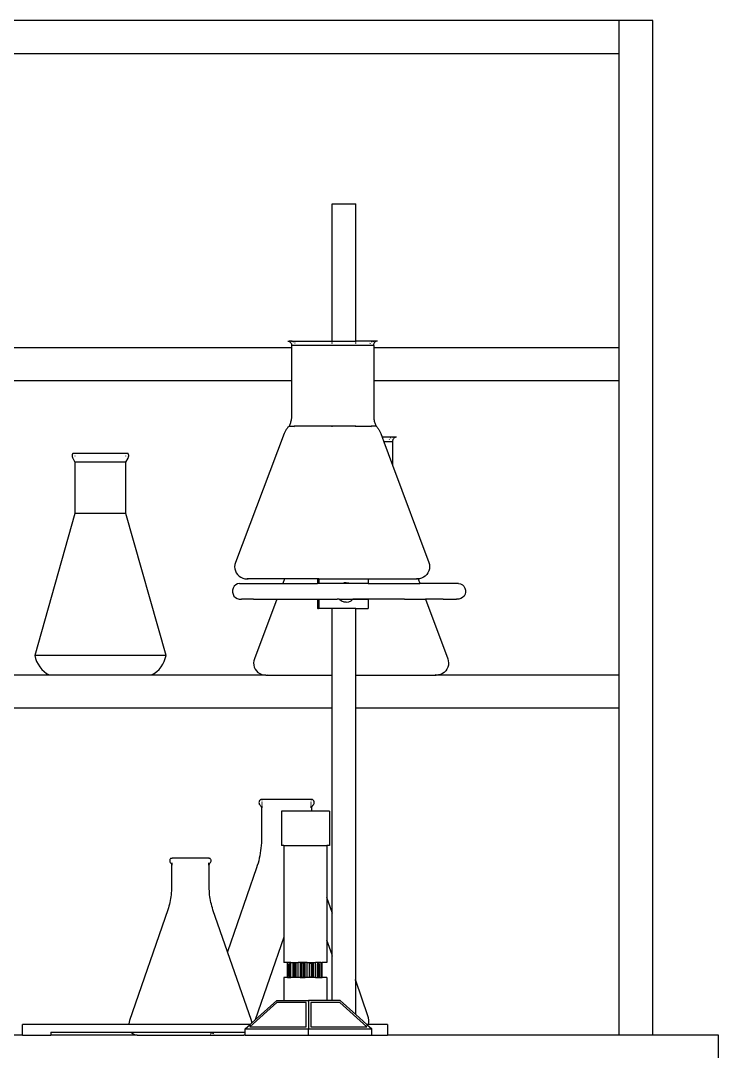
# Model space of a CAD drawing. Header units: metres. Extents: x 2.3 to 15.1, y 3 to 5.1.
# Drawn here: x 12.06 to 12.593, y 4.286 to 5.073 of the extents above; entities that cross this region are included whole.
import ezdxf

# ---------------------------------------------------------------- set-up
doc = ezdxf.new("R2010")
doc.units = ezdxf.units.M
doc.layers.add('Edges', color=7, linetype='Continuous')

# ---------------------------------------------------------------- blocks, each defined once
blk = doc.blocks.new('Chemistry Lab table fr')
at = {"layer": 'Edges'}
for p, q in [((2.19915, 0.80517), (1.29805, 0.80517)), ((2.19915, 0.78017), (2.19915, 0.80517)), ((2.22496, 0.80517), (2.19915, 0.80517)), ((2.22496, 0.03017), (2.22496, 0.80517)), ((1.29805, 0.78017), (2.19915, 0.78017)), ((2.19915, 0.55517), (2.19915, 0.78017)), ((1.97978, 0.56039), (1.97976, 0.66517)), ((1.97976, 0.66517), (1.99779, 0.66517)), ((1.99779, 0.56039), (1.99779, 0.66517)), ((1.94582, 0.56039), (1.94625, 0.56036)), ((1.94625, 0.56036), (1.94698, 0.56039)), ((1.94625, 0.56036), (1.94667, 0.56027)), ((1.94667, 0.56027), (1.94707, 0.56011)), ((1.94877, 0.56039), (1.94698, 0.56039)), ((1.94707, 0.56011), (1.94745, 0.5599)), ((1.94745, 0.5599), (1.9478, 0.55964)), ((1.9478, 0.55964), (1.9481, 0.55934)), ((1.9481, 0.55934), (1.94835, 0.55899)), ((1.94922, 0.56027), (1.94877, 0.56039)), ((1.94877, 0.56039), (1.97978, 0.56039)), ((1.95008, 0.55988), (1.95004, 0.5599)), ((1.95045, 0.55964), (1.95008, 0.55988)), ((1.97976, 0.56027), (1.97978, 0.56039)), ((1.97976, 0.55964), (1.97976, 0.5599)), ((1.97978, 0.56039), (1.99779, 0.56039)), ((1.99779, 0.56027), (1.99779, 0.56039)), ((2.01154, 0.56039), (1.99779, 0.56039)), ((1.99779, 0.55964), (1.99779, 0.5599)), ((2.00989, 0.55964), (2.01024, 0.55988)), ((2.01024, 0.55988), (2.01029, 0.5599)), ((2.01109, 0.56027), (2.01154, 0.56039)), ((2.01375, 0.56039), (2.01154, 0.56039)), ((2.0122, 0.55934), (2.01195, 0.55899)), ((2.01249, 0.55964), (2.0122, 0.55934)), ((2.01283, 0.5599), (2.01249, 0.55964)), ((2.0132, 0.56011), (2.01283, 0.5599)), ((2.0136, 0.56027), (2.0132, 0.56011)), ((2.01401, 0.56036), (2.0136, 0.56027)), ((2.01401, 0.56036), (2.01375, 0.56039)), ((2.01444, 0.56039), (2.01401, 0.56036)), ((1.94877, 0.55517), (1.29805, 0.55517)), ((1.94835, 0.55899), (1.94855, 0.55861)), ((1.94855, 0.55861), (1.9487, 0.5582)), ((1.9487, 0.5582), (1.94878, 0.55778)), ((1.94881, 0.55735), (1.94877, 0.55692)), ((1.94877, 0.55692), (1.94877, 0.55517)), ((2.01154, 0.55692), (1.94877, 0.55692)), ((1.94877, 0.55517), (1.94877, 0.53017)), ((1.94878, 0.55778), (1.94881, 0.55735)), ((1.95147, 0.55862), (1.95118, 0.55899)), ((1.97976, 0.55861), (1.97976, 0.55899)), ((1.99779, 0.55861), (1.99779, 0.55899)), ((2.00888, 0.55862), (2.00917, 0.55899)), ((2.01152, 0.55778), (2.0115, 0.55735)), ((2.0115, 0.55735), (2.01154, 0.55692)), ((2.01161, 0.5582), (2.01152, 0.55778)), ((2.01154, 0.55692), (2.01154, 0.55517)), ((2.19915, 0.55517), (2.01154, 0.55517)), ((2.01154, 0.55517), (2.01154, 0.53017)), ((2.01175, 0.55861), (2.01161, 0.5582)), ((2.01195, 0.55899), (2.01175, 0.55861)), ((2.19915, 0.53017), (2.19915, 0.55517)), ((1.29805, 0.53017), (1.94877, 0.53017)), ((1.94877, 0.53017), (1.94877, 0.50335)), ((2.01154, 0.53017), (2.19915, 0.53017)), ((2.01154, 0.53017), (2.01154, 0.50335)), ((2.19915, 0.30517), (2.19915, 0.53017)), ((1.94742, 0.49653), (1.94714, 0.49589)), ((1.94767, 0.49718), (1.94742, 0.49653)), ((1.9479, 0.49784), (1.94767, 0.49718)), ((1.9481, 0.49851), (1.9479, 0.49784)), ((1.94828, 0.49919), (1.9481, 0.49851)), ((1.94843, 0.49988), (1.94828, 0.49919)), ((1.94855, 0.50056), (1.94843, 0.49988)), ((1.94864, 0.50126), (1.94855, 0.50056)), ((1.94871, 0.50195), (1.94864, 0.50126)), ((1.94875, 0.50265), (1.94871, 0.50195)), ((1.94877, 0.50335), (1.94875, 0.50265)), ((2.01154, 0.50335), (2.01155, 0.50265)), ((2.01155, 0.50265), (2.01159, 0.50195)), ((2.01159, 0.50195), (2.01166, 0.50126)), ((2.01166, 0.50126), (2.01175, 0.50056)), ((2.01175, 0.50056), (2.01187, 0.49988)), ((2.01187, 0.49988), (2.01202, 0.49919)), ((2.01202, 0.49919), (2.01219, 0.49851)), ((2.01219, 0.49851), (2.01239, 0.49784)), ((2.01239, 0.49784), (2.01262, 0.49718)), ((2.01262, 0.49718), (2.01286, 0.49653)), ((2.01286, 0.49653), (2.01314, 0.49589)), ((1.94318, 0.48974), (1.90588, 0.39117)), ((1.94338, 0.49026), (1.94318, 0.48974)), ((1.94361, 0.49077), (1.94338, 0.49026)), ((1.94385, 0.49127), (1.94361, 0.49077)), ((1.94412, 0.49176), (1.94385, 0.49127)), ((1.9444, 0.49224), (1.94412, 0.49176)), ((1.9447, 0.49271), (1.9444, 0.49224)), ((1.94501, 0.49316), (1.9447, 0.49271)), ((1.94535, 0.49361), (1.94501, 0.49316)), ((1.94569, 0.49404), (1.94535, 0.49361)), ((1.94606, 0.49446), (1.94569, 0.49404)), ((1.94644, 0.49487), (1.94606, 0.49446)), ((1.94684, 0.49526), (1.94644, 0.49487)), ((1.94714, 0.49589), (1.94684, 0.49526)), ((1.94684, 0.49526), (1.95071, 0.49526)), ((1.95054, 0.49487), (1.95068, 0.49519)), ((1.95068, 0.49519), (1.95071, 0.49526)), ((1.97976, 0.49526), (1.95071, 0.49526)), ((1.97976, 0.49487), (1.97976, 0.49526)), ((1.99779, 0.49526), (1.97976, 0.49526)), ((1.99779, 0.49487), (1.99779, 0.49526)), ((1.99779, 0.49526), (2.00963, 0.49526)), ((2.00966, 0.49519), (2.00963, 0.49526)), ((2.01344, 0.49526), (2.00963, 0.49526)), ((2.0098, 0.49487), (2.00966, 0.49519)), ((2.01314, 0.49589), (2.01344, 0.49526)), ((2.01344, 0.49526), (2.01383, 0.49487)), ((2.01383, 0.49487), (2.0142, 0.49446)), ((2.0142, 0.49446), (2.01456, 0.49404)), ((2.01456, 0.49404), (2.0149, 0.49361)), ((2.0149, 0.49361), (2.01523, 0.49316)), ((2.01523, 0.49316), (2.01554, 0.49271)), ((2.01554, 0.49271), (2.01583, 0.49224)), ((2.01583, 0.49224), (2.01611, 0.49176)), ((2.01611, 0.49176), (2.01637, 0.49127)), ((2.01637, 0.49127), (2.01661, 0.49077)), ((2.01661, 0.49077), (2.01683, 0.49026)), ((2.01683, 0.49026), (2.01703, 0.48974)), ((2.01703, 0.48974), (2.01811, 0.48684)), ((2.01811, 0.48684), (2.0194, 0.48337)), ((2.02601, 0.48684), (2.01811, 0.48684)), ((2.0194, 0.48337), (2.02601, 0.46562)), ((2.02601, 0.48337), (2.0194, 0.48337)), ((2.02335, 0.48507), (2.02364, 0.48544)), ((2.02435, 0.48609), (2.02471, 0.48633)), ((2.02471, 0.48633), (2.02476, 0.48635)), ((2.02556, 0.48672), (2.02601, 0.48684)), ((2.02599, 0.48423), (2.02597, 0.4838)), ((2.02597, 0.4838), (2.02601, 0.48337)), ((2.02607, 0.48465), (2.02599, 0.48423)), ((2.02822, 0.48684), (2.02601, 0.48684)), ((2.02601, 0.48337), (2.02601, 0.46562)), ((2.02622, 0.48506), (2.02607, 0.48465)), ((2.02642, 0.48544), (2.02622, 0.48506)), ((2.02667, 0.48578), (2.02642, 0.48544)), ((2.02696, 0.48609), (2.02667, 0.48578)), ((2.0273, 0.48635), (2.02696, 0.48609)), ((2.02767, 0.48656), (2.0273, 0.48635)), ((2.02807, 0.48671), (2.02767, 0.48656)), ((2.02848, 0.48681), (2.02807, 0.48671)), ((2.02848, 0.48681), (2.02822, 0.48684)), ((2.0289, 0.48684), (2.02848, 0.48681)), ((1.78113, 0.47306), (1.78112, 0.47276)), ((1.78112, 0.47276), (1.78113, 0.47245)), ((1.78117, 0.47337), (1.78113, 0.47306)), ((1.78123, 0.47367), (1.78117, 0.47337)), ((1.78132, 0.47396), (1.78123, 0.47367)), ((1.78142, 0.47425), (1.78132, 0.47396)), ((1.78156, 0.47452), (1.78142, 0.47425)), ((1.82388, 0.47452), (1.78156, 0.47452)), ((1.78349, 0.47245), (1.78349, 0.47276)), ((1.82195, 0.47276), (1.82195, 0.47245)), ((1.82402, 0.47425), (1.82388, 0.47452)), ((1.82412, 0.47396), (1.82402, 0.47425)), ((1.82421, 0.47367), (1.82412, 0.47396)), ((1.82427, 0.47337), (1.82421, 0.47367)), ((1.82431, 0.47306), (1.82427, 0.47337)), ((1.82432, 0.47276), (1.82431, 0.47306)), ((1.82431, 0.47245), (1.82432, 0.47276)), ((1.78113, 0.47245), (1.78117, 0.47215)), ((1.78117, 0.47215), (1.78123, 0.47185)), ((1.78123, 0.47185), (1.78132, 0.47156)), ((1.78132, 0.47156), (1.78142, 0.47127)), ((1.78142, 0.47127), (1.78156, 0.47099)), ((1.78156, 0.47099), (1.78319, 0.46787)), ((1.78319, 0.46787), (1.78319, 0.42856)), ((1.82225, 0.46787), (1.78319, 0.46787)), ((1.82225, 0.46787), (1.82388, 0.47099)), ((1.82225, 0.42856), (1.82225, 0.46787)), ((1.82388, 0.47099), (1.82402, 0.47127)), ((1.82402, 0.47127), (1.82412, 0.47156)), ((1.82412, 0.47156), (1.82421, 0.47185)), ((1.82421, 0.47185), (1.82427, 0.47215)), ((1.82427, 0.47215), (1.82431, 0.47245)), ((2.02601, 0.46562), (2.0537, 0.39117)), ((1.78319, 0.42856), (1.75259, 0.32013)), ((1.82225, 0.42856), (1.78319, 0.42856)), ((1.85285, 0.32013), (1.82225, 0.42856)), ((1.90543, 0.38959), (1.90528, 0.38796)), ((1.90528, 0.38796), (1.90542, 0.38633)), ((1.90542, 0.38633), (1.90584, 0.38475)), ((1.90588, 0.39117), (1.90543, 0.38959)), ((2.0537, 0.39117), (2.05413, 0.38959)), ((2.05415, 0.38633), (2.05373, 0.38475)), ((2.05413, 0.38959), (2.05429, 0.38796)), ((2.05429, 0.38796), (2.05415, 0.38633)), ((1.90584, 0.38475), (1.90654, 0.38327)), ((1.90654, 0.38327), (1.90749, 0.38194)), ((1.90749, 0.38194), (1.90866, 0.38079)), ((1.90866, 0.38079), (1.91001, 0.37987)), ((1.91001, 0.37987), (1.91151, 0.37921)), ((1.91151, 0.37921), (1.9131, 0.37882)), ((1.9131, 0.37882), (1.91473, 0.37872)), ((1.91473, 0.37872), (1.91557, 0.37882)), ((1.94347, 0.37872), (1.91473, 0.37872)), ((1.94347, 0.37872), (1.94215, 0.37524)), ((1.94351, 0.37882), (1.94347, 0.37872)), ((1.96865, 0.37872), (1.94347, 0.37872)), ((1.96865, 0.37882), (1.96865, 0.37872)), ((1.96865, 0.37872), (1.96865, 0.37524)), ((1.96892, 0.37872), (1.96865, 0.37872)), ((1.96892, 0.37882), (1.96892, 0.37872)), ((1.96892, 0.37872), (1.96892, 0.37524)), ((1.96931, 0.37872), (1.96892, 0.37872)), ((1.96931, 0.37882), (1.96931, 0.37872)), ((1.96931, 0.37872), (1.96931, 0.37524)), ((1.96975, 0.37872), (1.96931, 0.37872)), ((1.96975, 0.37882), (1.96975, 0.37872)), ((1.96975, 0.37872), (1.96975, 0.37524)), ((1.96975, 0.37872), (2.0073, 0.37872)), ((2.0073, 0.37882), (2.0073, 0.37872)), ((2.0073, 0.37872), (2.0073, 0.37524)), ((2.0073, 0.37872), (2.04483, 0.37872)), ((2.04483, 0.37872), (2.04417, 0.37882)), ((2.04499, 0.37872), (2.04483, 0.37872)), ((2.04543, 0.37875), (2.04499, 0.37872)), ((2.0454, 0.37882), (2.04543, 0.37875)), ((2.0466, 0.37882), (2.04543, 0.37875)), ((2.04543, 0.37875), (2.04673, 0.37524)), ((2.04816, 0.37921), (2.0466, 0.37882)), ((2.04963, 0.37987), (2.04816, 0.37921)), ((2.05096, 0.38079), (2.04963, 0.37987)), ((2.05211, 0.38194), (2.05096, 0.38079)), ((2.05305, 0.38327), (2.05211, 0.38194)), ((2.05373, 0.38475), (2.05305, 0.38327)), ((1.90414, 0.37164), (1.9037, 0.37011)), ((1.90496, 0.373), (1.90414, 0.37164)), ((1.9061, 0.3741), (1.90496, 0.373)), ((1.90748, 0.37486), (1.9061, 0.3741)), ((1.90902, 0.37524), (1.90748, 0.37486)), ((1.90902, 0.37524), (1.94215, 0.37524)), ((1.94215, 0.37524), (1.96865, 0.37524)), ((1.96892, 0.37524), (1.96865, 0.37524)), ((1.96931, 0.37524), (1.96892, 0.37524)), ((1.96975, 0.37524), (1.96931, 0.37524)), ((1.98829, 0.37524), (1.96975, 0.37524)), ((1.98866, 0.37539), (1.98829, 0.37524)), ((1.99283, 0.37524), (1.98829, 0.37524)), ((1.99056, 0.37564), (1.98866, 0.37539)), ((1.99056, 0.37564), (1.98876, 0.37564)), ((1.99246, 0.37539), (1.99056, 0.37564)), ((1.99283, 0.37524), (1.99246, 0.37539)), ((2.0073, 0.37524), (1.99283, 0.37524)), ((2.0073, 0.37524), (2.04673, 0.37524)), ((2.07639, 0.37524), (2.04673, 0.37524)), ((2.07639, 0.37524), (2.07792, 0.37486)), ((2.07792, 0.37486), (2.07931, 0.3741)), ((2.07931, 0.3741), (2.08045, 0.373)), ((2.08045, 0.373), (2.08127, 0.37164)), ((2.08127, 0.37164), (2.08171, 0.37011)), ((1.9037, 0.37011), (1.90366, 0.36852)), ((1.90366, 0.36852), (1.90404, 0.36697)), ((1.90404, 0.36697), (1.90479, 0.36557)), ((1.90479, 0.36557), (1.90588, 0.36442)), ((1.90588, 0.36442), (1.90723, 0.36359)), ((1.90723, 0.36359), (1.90875, 0.36315)), ((1.90875, 0.36315), (1.91032, 0.36311)), ((1.91032, 0.36311), (1.91047, 0.36315)), ((1.91958, 0.36311), (1.91047, 0.36315)), ((1.91958, 0.36311), (1.93756, 0.36311)), ((1.93756, 0.36311), (1.92034, 0.31761)), ((1.93757, 0.36315), (1.93756, 0.36311)), ((1.93756, 0.36311), (1.96865, 0.36311)), ((1.96865, 0.36315), (1.96865, 0.36311)), ((1.96865, 0.36311), (1.96865, 0.35595)), ((1.96865, 0.36311), (1.96892, 0.36311)), ((1.96892, 0.36315), (1.96892, 0.36311)), ((1.96892, 0.36311), (1.96892, 0.35595)), ((1.96892, 0.36311), (1.96931, 0.36311)), ((1.96931, 0.36315), (1.96931, 0.36311)), ((1.96931, 0.36311), (1.96931, 0.35595)), ((1.96931, 0.36311), (1.96975, 0.36311)), ((1.96975, 0.36315), (1.96975, 0.36311)), ((1.96975, 0.36311), (1.98358, 0.36313)), ((1.96975, 0.36311), (1.96975, 0.35595)), ((1.98528, 0.36311), (1.98358, 0.36313)), ((1.98528, 0.36311), (1.98536, 0.36315)), ((1.98536, 0.36315), (1.98538, 0.36313)), ((1.98536, 0.36315), (1.9854, 0.36311)), ((1.98538, 0.36313), (1.9854, 0.36311)), ((1.9854, 0.36311), (1.9869, 0.36196)), ((1.9854, 0.36311), (1.99461, 0.36311)), ((1.99423, 0.36196), (1.99572, 0.36311)), ((1.99461, 0.36311), (1.99574, 0.36313)), ((1.99576, 0.36315), (1.99572, 0.36311)), ((1.99572, 0.36311), (1.99574, 0.36313)), ((1.99574, 0.36313), (1.99576, 0.36315)), ((1.99574, 0.36313), (2.0073, 0.36315)), ((2.0073, 0.36315), (1.99576, 0.36315)), ((2.03519, 0.36311), (2.0073, 0.36315)), ((2.0073, 0.36315), (2.0073, 0.35595)), ((2.03519, 0.36311), (2.05123, 0.36315)), ((2.0639, 0.36311), (2.05123, 0.36315)), ((2.05123, 0.36315), (2.06817, 0.31761)), ((2.0646, 0.36311), (2.0639, 0.36311)), ((2.0646, 0.36311), (2.07494, 0.36315)), ((2.07508, 0.36311), (2.07494, 0.36315)), ((2.07666, 0.36315), (2.07508, 0.36311)), ((2.07818, 0.36359), (2.07666, 0.36315)), ((2.07953, 0.36442), (2.07818, 0.36359)), ((2.08062, 0.36557), (2.07953, 0.36442)), ((2.08138, 0.36697), (2.08062, 0.36557)), ((2.08175, 0.36852), (2.08138, 0.36697)), ((2.08171, 0.37011), (2.08175, 0.36852)), ((1.96892, 0.35595), (1.96865, 0.35595)), ((1.96892, 0.35595), (1.96931, 0.35595)), ((1.96975, 0.35595), (1.96931, 0.35595)), ((1.97976, 0.35595), (1.96975, 0.35595)), ((1.97976, 0.30517), (1.97976, 0.35595)), ((1.99779, 0.35595), (1.97976, 0.35595)), ((1.9869, 0.36196), (1.98866, 0.36123)), ((1.98866, 0.36123), (1.99056, 0.36098)), ((1.99056, 0.36098), (1.98876, 0.36098)), ((1.99056, 0.36098), (1.99246, 0.36123)), ((1.99246, 0.36123), (1.99423, 0.36196)), ((1.99779, 0.30517), (1.99779, 0.35595)), ((1.99779, 0.35595), (2.0073, 0.35595)), ((1.75259, 0.32013), (1.75314, 0.31779)), ((1.85285, 0.32013), (1.75259, 0.32013)), ((1.75314, 0.31779), (1.75397, 0.31554)), ((1.75397, 0.31554), (1.75504, 0.3134)), ((1.8504, 0.3134), (1.85147, 0.31554)), ((1.85147, 0.31554), (1.8523, 0.31779)), ((1.8523, 0.31779), (1.85285, 0.32013)), ((1.9199, 0.31604), (1.91975, 0.31441)), ((1.92034, 0.31761), (1.9199, 0.31604)), ((2.06817, 0.31761), (2.0686, 0.31604)), ((2.0686, 0.31604), (2.06876, 0.31441)), ((1.75504, 0.3134), (1.75636, 0.31139)), ((1.75636, 0.31139), (1.75791, 0.30956)), ((1.75791, 0.30956), (1.75965, 0.30791)), ((1.75965, 0.30791), (1.76157, 0.30648)), ((1.84386, 0.30648), (1.84579, 0.30791)), ((1.84579, 0.30791), (1.84753, 0.30956)), ((1.84753, 0.30956), (1.84908, 0.31139)), ((1.84908, 0.31139), (1.8504, 0.3134)), ((1.91975, 0.31441), (1.91989, 0.31278)), ((1.91989, 0.31278), (1.92031, 0.3112)), ((1.92031, 0.3112), (1.92101, 0.30972)), ((1.92101, 0.30972), (1.92196, 0.30838)), ((1.92196, 0.30838), (1.92313, 0.30724)), ((1.92313, 0.30724), (1.92448, 0.30632)), ((2.06543, 0.30724), (2.0641, 0.30632)), ((2.06658, 0.30838), (2.06543, 0.30724)), ((2.06752, 0.30972), (2.06658, 0.30838)), ((2.0682, 0.3112), (2.06752, 0.30972)), ((2.06862, 0.31278), (2.0682, 0.3112)), ((2.06876, 0.31441), (2.06862, 0.31278)), ((1.76391, 0.30517), (1.70012, 0.30517)), ((1.76157, 0.30648), (1.76365, 0.30528)), ((1.76365, 0.30528), (1.76391, 0.30517)), ((1.84153, 0.30517), (1.76391, 0.30517)), ((1.84153, 0.30517), (1.84179, 0.30528)), ((1.9292, 0.30517), (1.84153, 0.30517)), ((1.84179, 0.30528), (1.84386, 0.30648)), ((1.92448, 0.30632), (1.92598, 0.30566)), ((1.92598, 0.30566), (1.92757, 0.30527)), ((1.92757, 0.30527), (1.9292, 0.30517)), ((1.9292, 0.30517), (1.93004, 0.30527)), ((1.9292, 0.30517), (1.97976, 0.30517)), ((1.98007, 0.30517), (1.97976, 0.30517)), ((1.97976, 0.28017), (1.97976, 0.30517)), ((1.99779, 0.30517), (1.99748, 0.30517)), ((1.99779, 0.28017), (1.99779, 0.30517)), ((1.99779, 0.30517), (2.0593, 0.30517)), ((2.0593, 0.30517), (2.05863, 0.30527)), ((2.05946, 0.30517), (2.0593, 0.30517)), ((2.06107, 0.30527), (2.05946, 0.30517)), ((2.19915, 0.30517), (2.05946, 0.30517)), ((2.06263, 0.30566), (2.06107, 0.30527)), ((2.0641, 0.30632), (2.06263, 0.30566)), ((2.19915, 0.28017), (2.19915, 0.30517)), ((1.36768, 0.28017), (1.97976, 0.28017)), ((1.97976, 0.28017), (1.98007, 0.28017)), ((1.97976, 0.1239), (1.97976, 0.28017)), ((1.99748, 0.28017), (1.99779, 0.28017)), ((1.99779, 0.28017), (2.19915, 0.28017)), ((1.99779, 0.07182), (1.99779, 0.28017)), ((2.19915, 0.03017), (2.19915, 0.28017)), ((1.92395, 0.20839), (1.92388, 0.20777)), ((1.92388, 0.20777), (1.92395, 0.20715)), ((1.92414, 0.20897), (1.92395, 0.20839)), ((1.92395, 0.20715), (1.92414, 0.20657)), ((1.92445, 0.20947), (1.92414, 0.20897)), ((1.92414, 0.20657), (1.92445, 0.20608)), ((1.92484, 0.20985), (1.92445, 0.20947)), ((1.92445, 0.20608), (1.92484, 0.20569)), ((1.92531, 0.21009), (1.92484, 0.20985)), ((1.92484, 0.20569), (1.92512, 0.20538)), ((1.92512, 0.20538), (1.92525, 0.20521)), ((1.92525, 0.20521), (1.92536, 0.20502)), ((1.9258, 0.21017), (1.92531, 0.21009)), ((1.92536, 0.20502), (1.92546, 0.20483)), ((1.92546, 0.20483), (1.92555, 0.20462)), ((1.92589, 0.21017), (1.9258, 0.21017)), ((1.92597, 0.21015), (1.92589, 0.21017)), ((1.92597, 0.21015), (1.92609, 0.21017)), ((1.92605, 0.21011), (1.92597, 0.21015)), ((1.92612, 0.21007), (1.92605, 0.21011)), ((1.96391, 0.21017), (1.92609, 0.21017)), ((1.92619, 0.21001), (1.92612, 0.21007)), ((1.92625, 0.20994), (1.92619, 0.21001)), ((1.92631, 0.20986), (1.92625, 0.20994)), ((1.92636, 0.20977), (1.92631, 0.20986)), ((1.92639, 0.20968), (1.92636, 0.20977)), ((1.92642, 0.20958), (1.92639, 0.20968)), ((1.92644, 0.20948), (1.92642, 0.20958)), ((1.92644, 0.20777), (1.92644, 0.20839)), ((1.92644, 0.20657), (1.92644, 0.20715)), ((1.92644, 0.20569), (1.92644, 0.20608)), ((1.92644, 0.20462), (1.92644, 0.20538)), ((1.96356, 0.20839), (1.96356, 0.20777)), ((1.96356, 0.20715), (1.96356, 0.20657)), ((1.96356, 0.20608), (1.96356, 0.20569)), ((1.96356, 0.20538), (1.96356, 0.20462)), ((1.96359, 0.20958), (1.96357, 0.20948)), ((1.96361, 0.20968), (1.96359, 0.20958)), ((1.96365, 0.20977), (1.96361, 0.20968)), ((1.9637, 0.20986), (1.96365, 0.20977)), ((1.96375, 0.20994), (1.9637, 0.20986)), ((1.96381, 0.21001), (1.96375, 0.20994)), ((1.96388, 0.21007), (1.96381, 0.21001)), ((1.96396, 0.21011), (1.96388, 0.21007)), ((1.96391, 0.21017), (1.96404, 0.21015)), ((1.96404, 0.21015), (1.96396, 0.21011)), ((1.96412, 0.21017), (1.96404, 0.21015)), ((1.9642, 0.21017), (1.96412, 0.21017)), ((1.9647, 0.21009), (1.9642, 0.21017)), ((1.96446, 0.20462), (1.96455, 0.20483)), ((1.96455, 0.20483), (1.96465, 0.20502)), ((1.96465, 0.20502), (1.96476, 0.20521)), ((1.96516, 0.20985), (1.9647, 0.21009)), ((1.96476, 0.20521), (1.96488, 0.20538)), ((1.96488, 0.20538), (1.96516, 0.20569)), ((1.96556, 0.20947), (1.96516, 0.20985)), ((1.96516, 0.20569), (1.96556, 0.20608)), ((1.96587, 0.20897), (1.96556, 0.20947)), ((1.96556, 0.20608), (1.96587, 0.20657)), ((1.96606, 0.20839), (1.96587, 0.20897)), ((1.96587, 0.20657), (1.96606, 0.20715)), ((1.96612, 0.20777), (1.96606, 0.20839)), ((1.96606, 0.20715), (1.96612, 0.20777)), ((1.92555, 0.20462), (1.92562, 0.20441)), ((1.92562, 0.20441), (1.92569, 0.20419)), ((1.92569, 0.20419), (1.92574, 0.20396)), ((1.92574, 0.20396), (1.92577, 0.20373)), ((1.92577, 0.20373), (1.9258, 0.20327)), ((1.9258, 0.20327), (1.9258, 0.18084)), ((1.92644, 0.20373), (1.92644, 0.20441)), ((1.94113, 0.20121), (1.94113, 0.17509)), ((1.9642, 0.20121), (1.94113, 0.20121)), ((1.96356, 0.20441), (1.96356, 0.20373)), ((1.9642, 0.20327), (1.96423, 0.20373)), ((1.9642, 0.20121), (1.9642, 0.20327)), ((1.97785, 0.20121), (1.9642, 0.20121)), ((1.96423, 0.20373), (1.96427, 0.20396)), ((1.96427, 0.20396), (1.96432, 0.20419)), ((1.96432, 0.20419), (1.96438, 0.20441)), ((1.96438, 0.20441), (1.96446, 0.20462)), ((1.97785, 0.20121), (1.97785, 0.17509)), ((1.92556, 0.17493), (1.92537, 0.17298)), ((1.9257, 0.1769), (1.92556, 0.17493)), ((1.92578, 0.17887), (1.9257, 0.1769)), ((1.9258, 0.18084), (1.92578, 0.17887)), ((1.94283, 0.17509), (1.94113, 0.17509)), ((1.94283, 0.17509), (1.94283, 0.1049)), ((1.94283, 0.17509), (1.97585, 0.17509)), ((1.97585, 0.17509), (1.97585, 0.13518)), ((1.97785, 0.17509), (1.97585, 0.17509)), ((1.92449, 0.16716), (1.9241, 0.16526)), ((1.92484, 0.16909), (1.92449, 0.16716)), ((1.92513, 0.17103), (1.92484, 0.16909)), ((1.92537, 0.17298), (1.92513, 0.17103)), ((1.85568, 0.16384), (1.85563, 0.16337)), ((1.85563, 0.16337), (1.85568, 0.16291)), ((1.85583, 0.16427), (1.85568, 0.16384)), ((1.85568, 0.16291), (1.85583, 0.16247)), ((1.85605, 0.16465), (1.85583, 0.16427)), ((1.85583, 0.16247), (1.85605, 0.1621)), ((1.85635, 0.16493), (1.85605, 0.16465)), ((1.85605, 0.1621), (1.85635, 0.16181)), ((1.8567, 0.16511), (1.85635, 0.16493)), ((1.85635, 0.16181), (1.85656, 0.16158)), ((1.85656, 0.16158), (1.85665, 0.16145)), ((1.85665, 0.16145), (1.85674, 0.16131)), ((1.85707, 0.16517), (1.8567, 0.16511)), ((1.85674, 0.16131), (1.85682, 0.16116)), ((1.85682, 0.16116), (1.85688, 0.16101)), ((1.85688, 0.16101), (1.85694, 0.16085)), ((1.85694, 0.16085), (1.85699, 0.16068)), ((1.85699, 0.16068), (1.85702, 0.16051)), ((1.85702, 0.16051), (1.85705, 0.16034)), ((1.85705, 0.16034), (1.85707, 0.15999)), ((1.85714, 0.16517), (1.85707, 0.16517)), ((1.85707, 0.15999), (1.85707, 0.14317)), ((1.8572, 0.16515), (1.85714, 0.16517)), ((1.85726, 0.16513), (1.8572, 0.16515)), ((1.85726, 0.16513), (1.85729, 0.16517)), ((1.85731, 0.16509), (1.85726, 0.16513)), ((1.88565, 0.16517), (1.85729, 0.16517)), ((1.85736, 0.16505), (1.85731, 0.16509)), ((1.85741, 0.165), (1.85736, 0.16505)), ((1.85745, 0.16494), (1.85741, 0.165)), ((1.85755, 0.16158), (1.85755, 0.16181)), ((1.85755, 0.16051), (1.85755, 0.16131)), ((1.85755, 0.15999), (1.85755, 0.16034)), ((1.88539, 0.16181), (1.88539, 0.16158)), ((1.88539, 0.16131), (1.88539, 0.16101)), ((1.88539, 0.16085), (1.88539, 0.16051)), ((1.88539, 0.16034), (1.88539, 0.15999)), ((1.88553, 0.165), (1.88549, 0.16494)), ((1.88558, 0.16505), (1.88553, 0.165)), ((1.88563, 0.16509), (1.88558, 0.16505)), ((1.88569, 0.16513), (1.88563, 0.16509)), ((1.88565, 0.16517), (1.88569, 0.16513)), ((1.88575, 0.16515), (1.88569, 0.16513)), ((1.88581, 0.16517), (1.88575, 0.16515)), ((1.88587, 0.16517), (1.88581, 0.16517)), ((1.88625, 0.16511), (1.88587, 0.16517)), ((1.88587, 0.15999), (1.8859, 0.16034)), ((1.88587, 0.14317), (1.88587, 0.15999)), ((1.8859, 0.16034), (1.88592, 0.16051)), ((1.88592, 0.16051), (1.88596, 0.16068)), ((1.88596, 0.16068), (1.88601, 0.16085)), ((1.88601, 0.16085), (1.88606, 0.16101)), ((1.88606, 0.16101), (1.88613, 0.16116)), ((1.88613, 0.16116), (1.88621, 0.16131)), ((1.88621, 0.16131), (1.88629, 0.16145)), ((1.88659, 0.16493), (1.88625, 0.16511)), ((1.88629, 0.16145), (1.88638, 0.16158)), ((1.88638, 0.16158), (1.88659, 0.16181)), ((1.88689, 0.16465), (1.88659, 0.16493)), ((1.88659, 0.16181), (1.88689, 0.1621)), ((1.88712, 0.16427), (1.88689, 0.16465)), ((1.88689, 0.1621), (1.88712, 0.16247)), ((1.88726, 0.16384), (1.88712, 0.16427)), ((1.88712, 0.16247), (1.88726, 0.16291)), ((1.88731, 0.16337), (1.88726, 0.16384)), ((1.88726, 0.16291), (1.88731, 0.16337)), ((1.92199, 0.15783), (1.89984, 0.09383)), ((1.92259, 0.15965), (1.92199, 0.15783)), ((1.92314, 0.1615), (1.92259, 0.15965)), ((1.92365, 0.16337), (1.92314, 0.1615)), ((1.9241, 0.16526), (1.92365, 0.16337)), ((1.85707, 0.14317), (1.85705, 0.14169)), ((1.88589, 0.14169), (1.88587, 0.14317)), ((1.85635, 0.13436), (1.85609, 0.13292)), ((1.85657, 0.13581), (1.85635, 0.13436)), ((1.85675, 0.13727), (1.85657, 0.13581)), ((1.85689, 0.13874), (1.85675, 0.13727)), ((1.85699, 0.14022), (1.85689, 0.13874)), ((1.85705, 0.14169), (1.85699, 0.14022)), ((1.88595, 0.14022), (1.88589, 0.14169)), ((1.88605, 0.13874), (1.88595, 0.14022)), ((1.88619, 0.13727), (1.88605, 0.13874)), ((1.88638, 0.13581), (1.88619, 0.13727)), ((1.8866, 0.13436), (1.88638, 0.13581)), ((1.88685, 0.13292), (1.8866, 0.13436)), ((1.97976, 0.1239), (1.97585, 0.13518)), ((1.97585, 0.13518), (1.97585, 0.10272)), ((1.85467, 0.12728), (1.85421, 0.12591)), ((1.85508, 0.12867), (1.85467, 0.12728)), ((1.85545, 0.13007), (1.85508, 0.12867)), ((1.85579, 0.13149), (1.85545, 0.13007)), ((1.85609, 0.13292), (1.85579, 0.13149)), ((1.88715, 0.13149), (1.88685, 0.13292)), ((1.88749, 0.13007), (1.88715, 0.13149)), ((1.88787, 0.12867), (1.88749, 0.13007)), ((1.88828, 0.12728), (1.88787, 0.12867)), ((1.88873, 0.12591), (1.88828, 0.12728)), ((1.85421, 0.12591), (1.82489, 0.04119)), ((1.89984, 0.09383), (1.88873, 0.12591)), ((1.98007, 0.12301), (1.97976, 0.1239)), ((1.97976, 0.09144), (1.97976, 0.1239)), ((1.94283, 0.1049), (1.92095, 0.04168)), ((1.94292, 0.10517), (1.94283, 0.1049)), ((1.94283, 0.1049), (1.94283, 0.08561)), ((1.97585, 0.10272), (1.97585, 0.08561)), ((1.97976, 0.09144), (1.97585, 0.10272)), ((1.91806, 0.04119), (1.89984, 0.09383)), ((1.98007, 0.09055), (1.97976, 0.09144)), ((1.97976, 0.0565), (1.97976, 0.09144)), ((1.94562, 0.08561), (1.94283, 0.08561)), ((1.94562, 0.07417), (1.94562, 0.08561)), ((1.94828, 0.08561), (1.94562, 0.08561)), ((1.94637, 0.08463), (1.94637, 0.07478)), ((1.94637, 0.08463), (1.94732, 0.08463)), ((1.94732, 0.08463), (1.94732, 0.07478)), ((1.94751, 0.08463), (1.94732, 0.08463)), ((1.94751, 0.08463), (1.94751, 0.07478)), ((1.94828, 0.07417), (1.94828, 0.08561)), ((1.94828, 0.08561), (1.95379, 0.08561)), ((1.94969, 0.08494), (1.94969, 0.07447)), ((1.94969, 0.08494), (1.95031, 0.08494)), ((1.95031, 0.08494), (1.95031, 0.07447)), ((1.95054, 0.08494), (1.95031, 0.08494)), ((1.95054, 0.08494), (1.95054, 0.07447)), ((1.95142, 0.08494), (1.95054, 0.08494)), ((1.95142, 0.08494), (1.95142, 0.07447)), ((1.95237, 0.08494), (1.95142, 0.08494)), ((1.95237, 0.07447), (1.95237, 0.08494)), ((1.95379, 0.07417), (1.95379, 0.08561)), ((1.96068, 0.08561), (1.95379, 0.08561)), ((1.95541, 0.08518), (1.95555, 0.08518)), ((1.95541, 0.08518), (1.95541, 0.08513)), ((1.95541, 0.08513), (1.95555, 0.08513)), ((1.95541, 0.08513), (1.95541, 0.07428)), ((1.95734, 0.08518), (1.95555, 0.08518)), ((1.95555, 0.08518), (1.95555, 0.08513)), ((1.95555, 0.08513), (1.95565, 0.08513)), ((1.95555, 0.08513), (1.95555, 0.07428)), ((1.95565, 0.08513), (1.95565, 0.07428)), ((1.95565, 0.08513), (1.95605, 0.08513)), ((1.95605, 0.08513), (1.95605, 0.07428)), ((1.95734, 0.08518), (1.95734, 0.07423)), ((1.95868, 0.08518), (1.95734, 0.08518)), ((1.95868, 0.07423), (1.95868, 0.08518)), ((1.95882, 0.08518), (1.95868, 0.08518)), ((1.95882, 0.07423), (1.95882, 0.08518)), ((1.95906, 0.08518), (1.95882, 0.08518)), ((1.95906, 0.07423), (1.95906, 0.08518)), ((1.96068, 0.07417), (1.96068, 0.08561)), ((1.96068, 0.08561), (1.96711, 0.08561)), ((1.96236, 0.08489), (1.96236, 0.07452)), ((1.96369, 0.08489), (1.96236, 0.08489)), ((1.96369, 0.08489), (1.96369, 0.07452)), ((1.96487, 0.08489), (1.96369, 0.08489)), ((1.96487, 0.07452), (1.96487, 0.08489)), ((1.96504, 0.08489), (1.96487, 0.08489)), ((1.96504, 0.07452), (1.96504, 0.08489)), ((1.96543, 0.08489), (1.96504, 0.08489)), ((1.96543, 0.07452), (1.96543, 0.08489)), ((1.96711, 0.07417), (1.96711, 0.08561)), ((1.97135, 0.08561), (1.96711, 0.08561)), ((1.96829, 0.08468), (1.96829, 0.07473)), ((1.96876, 0.08468), (1.96829, 0.08468)), ((1.96876, 0.08468), (1.96876, 0.07473)), ((1.96935, 0.08468), (1.96876, 0.08468)), ((1.96935, 0.07473), (1.96935, 0.08468)), ((1.97016, 0.08468), (1.96935, 0.08468)), ((1.97016, 0.07473), (1.97016, 0.08468)), ((1.97135, 0.07417), (1.97135, 0.08561)), ((1.97135, 0.08561), (1.97226, 0.08561)), ((1.97201, 0.08476), (1.9716, 0.08476)), ((1.9716, 0.08476), (1.9716, 0.07465)), ((1.97201, 0.07465), (1.97201, 0.08476)), ((1.97226, 0.07417), (1.97226, 0.08561)), ((1.97585, 0.08561), (1.97226, 0.08561)), ((1.94283, 0.07417), (1.94283, 0.0565)), ((1.94562, 0.07417), (1.94283, 0.07417)), ((1.94562, 0.07417), (1.94828, 0.07417)), ((1.94637, 0.07478), (1.94732, 0.07478)), ((1.94732, 0.07478), (1.94751, 0.07478)), ((1.95379, 0.07417), (1.94828, 0.07417)), ((1.94969, 0.07447), (1.95031, 0.07447)), ((1.95031, 0.07447), (1.95054, 0.07447)), ((1.95054, 0.07447), (1.95142, 0.07447)), ((1.95142, 0.07447), (1.95237, 0.07447)), ((1.96068, 0.07417), (1.95379, 0.07417)), ((1.95555, 0.07428), (1.95541, 0.07428)), ((1.95541, 0.07428), (1.95541, 0.07423)), ((1.95541, 0.07423), (1.95555, 0.07423)), ((1.95565, 0.07428), (1.95555, 0.07428)), ((1.95555, 0.07428), (1.95555, 0.07423)), ((1.95555, 0.07423), (1.95734, 0.07423)), ((1.95605, 0.07428), (1.95565, 0.07428)), ((1.95734, 0.07423), (1.95868, 0.07423)), ((1.95868, 0.07423), (1.95882, 0.07423)), ((1.95882, 0.07423), (1.95906, 0.07423)), ((1.96711, 0.07417), (1.96068, 0.07417)), ((1.96236, 0.07452), (1.96369, 0.07452)), ((1.96369, 0.07452), (1.96487, 0.07452)), ((1.96487, 0.07452), (1.96504, 0.07452)), ((1.96543, 0.07452), (1.96504, 0.07452)), ((1.96711, 0.07417), (1.97135, 0.07417)), ((1.96829, 0.07473), (1.96876, 0.07473)), ((1.96876, 0.07473), (1.96935, 0.07473)), ((1.97016, 0.07473), (1.96935, 0.07473)), ((1.97135, 0.07417), (1.97226, 0.07417)), ((1.9716, 0.07465), (1.97201, 0.07465)), ((1.97585, 0.07417), (1.97226, 0.07417)), ((1.97585, 0.07417), (1.97585, 0.0565)), ((1.99779, 0.07182), (1.99748, 0.0727)), ((2.00712, 0.04486), (1.99779, 0.07182)), ((1.99779, 0.04583), (1.99779, 0.07182)), ((1.92095, 0.04168), (1.93752, 0.0565)), ((1.93752, 0.0565), (1.94283, 0.0565)), ((1.94283, 0.0565), (1.96169, 0.0565)), ((1.96169, 0.0565), (1.96169, 0.0349)), ((1.97585, 0.0565), (1.96169, 0.0565)), ((1.97976, 0.0565), (1.97585, 0.0565)), ((1.98585, 0.0565), (1.97976, 0.0565)), ((1.99779, 0.04583), (1.98585, 0.0565)), ((1.93759, 0.05492), (1.91696, 0.03648)), ((1.95985, 0.05492), (1.93759, 0.05492)), ((1.95985, 0.03648), (1.95985, 0.05492)), ((1.98579, 0.05492), (1.96352, 0.05492)), ((1.96352, 0.05492), (1.96352, 0.03648)), ((2.00642, 0.03648), (1.98579, 0.05492)), ((1.82455, 0.03996), (1.82439, 0.03867)), ((1.82489, 0.04119), (1.82455, 0.03996)), ((1.91846, 0.03946), (1.91719, 0.03832)), ((1.91839, 0.03996), (1.91806, 0.04119)), ((1.91846, 0.03946), (1.91839, 0.03996)), ((1.92095, 0.04168), (1.91846, 0.03946)), ((1.99779, 0.04583), (2.00619, 0.03832)), ((2.00756, 0.04322), (2.00712, 0.04486)), ((2.00779, 0.04151), (2.00756, 0.04322)), ((2.00758, 0.03832), (2.00778, 0.03978)), ((2.00778, 0.03978), (2.00779, 0.04151)), ((1.82439, 0.03832), (1.74307, 0.03832)), ((1.74307, 0.03017), (1.74307, 0.03832)), ((1.76474, 0.03225), (1.76474, 0.03017)), ((1.76474, 0.03225), (1.82644, 0.03225)), ((1.82439, 0.03867), (1.82439, 0.03832)), ((1.91719, 0.03832), (1.82439, 0.03832)), ((1.82644, 0.03225), (1.82681, 0.03183)), ((1.82644, 0.03225), (1.91336, 0.03225)), ((1.82681, 0.03183), (1.82768, 0.03112)), ((1.88809, 0.0315), (1.88749, 0.03183)), ((1.91336, 0.0349), (1.91719, 0.03832)), ((1.91336, 0.0349), (1.96169, 0.0349)), ((1.91336, 0.03225), (1.91336, 0.0349)), ((1.91336, 0.0303), (1.91336, 0.03225)), ((1.91696, 0.03648), (1.95985, 0.03648)), ((1.96169, 0.03017), (1.96169, 0.0349)), ((1.96169, 0.0349), (2.01002, 0.0349)), ((1.96352, 0.03648), (2.00642, 0.03648)), ((2.00758, 0.03832), (2.00619, 0.03832)), ((2.00619, 0.03832), (2.01002, 0.0349)), ((2.02217, 0.03832), (2.00758, 0.03832)), ((2.01002, 0.03017), (2.01002, 0.0349)), ((2.02217, 0.03832), (2.02217, 0.03017)), ((1.74307, 0.03017), (1.55967, 0.03017)), ((1.74307, 0.03017), (1.76474, 0.03017)), ((1.83067, 0.03017), (1.76474, 0.03017)), ((1.82768, 0.03112), (1.82863, 0.0306)), ((1.82863, 0.0306), (1.82964, 0.03028)), ((1.82964, 0.03028), (1.83067, 0.03017)), ((1.83067, 0.03017), (1.8906, 0.03017)), ((1.88661, 0.03143), (1.88719, 0.03112)), ((1.88929, 0.03112), (1.88809, 0.0315)), ((1.88957, 0.03028), (1.8906, 0.03017)), ((1.8906, 0.03017), (1.91227, 0.03017)), ((1.91227, 0.03017), (1.91331, 0.03028)), ((1.91336, 0.03017), (1.91227, 0.03017)), ((1.91331, 0.03028), (1.91336, 0.0303)), ((1.91336, 0.03017), (1.91336, 0.0303)), ((1.91336, 0.03017), (1.96169, 0.03017)), ((1.96169, 0.03017), (2.01002, 0.03017)), ((2.01002, 0.03017), (2.02217, 0.03017)), ((2.19915, 0.03017), (2.02217, 0.03017)), ((2.22496, 0.03017), (2.19915, 0.03017)), ((2.275, 0.03017), (2.22496, 0.03017)), ((2.275, -0.44483), (2.275, 0.03017))]:
    blk.add_line(p, q, dxfattribs=at)

msp = doc.modelspace()

# ---------------------------------------------------------------- block references
msp.add_blockref('Chemistry Lab table fr', (10.31787, 4.26826))

doc.saveas('drawing.dxf')
